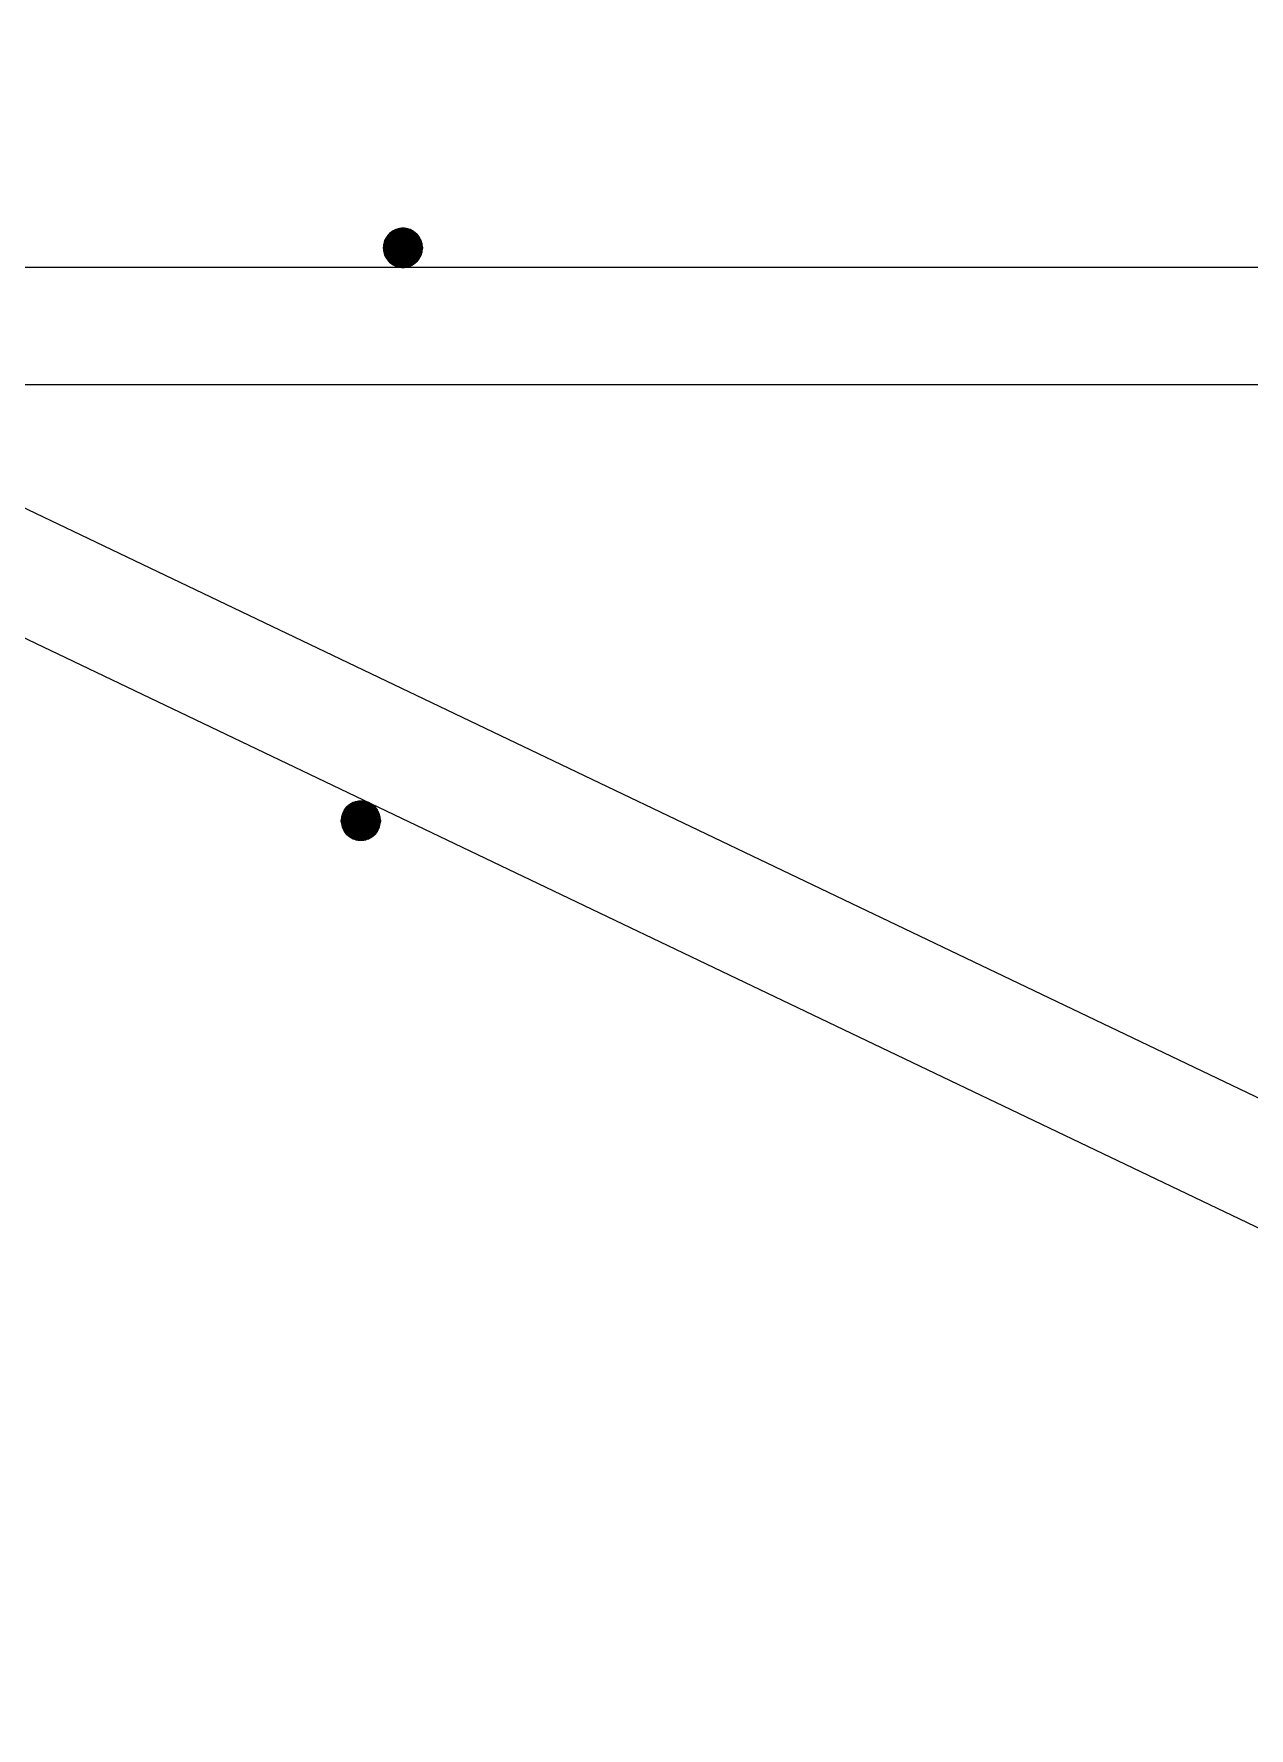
# Model space of a CAD drawing. Header units: centimetres. Extents: x 402 to 3875, y 442 to 2267.
# Drawn here: x 557.1 to 712.5, y 1886.9 to 2103.5 of the extents above; entities that cross this region are included whole.
import ezdxf

# ---------------------------------------------------------------- set-up
doc = ezdxf.new("R2010")
doc.units = ezdxf.units.CM
doc.layers.add('Columns of the Existing Mesh Walls', color=250, linetype='Continuous')

# ---------------------------------------------------------------- blocks, each defined once
blk = doc.blocks.new('Group_1')
at = {"layer": 'Columns of the Existing Mesh Walls', "lineweight": 20}
for p, q in [((61.6, 204.27, 190), (61.06, 203.46, 190)), ((61.6, 204.27), (61.06, 203.46)), ((61.06, 203.46), (61.6, 204.27, 190)), ((61.2, 203.75, 190), (61.11, 203.58, 190)), ((61.3, 203.91, 190), (61.2, 203.75, 190)), ((61.41, 204.06, 190), (61.3, 203.91, 190)), ((61.53, 204.2, 190), (61.41, 204.06, 190)), ((61.67, 204.33, 190), (61.53, 204.2, 190)), ((62.41, 204.81, 190), (61.6, 204.27, 190)), ((62.41, 204.81), (61.6, 204.27)), ((61.6, 204.27), (62.41, 204.81, 190)), ((61.6, 204.27, 190), (61.6, 204.27)), ((61.81, 204.45, 190), (61.67, 204.33, 190)), ((61.96, 204.57, 190), (61.81, 204.45, 190)), ((62.12, 204.67, 190), (61.96, 204.57, 190)), ((62.28, 204.75, 190), (62.12, 204.67, 190)), ((62.45, 204.83, 190), (62.28, 204.75, 190)), ((63.37, 205, 190), (62.41, 204.81, 190)), ((63.37, 205), (62.41, 204.81)), ((62.41, 204.81), (63.37, 205, 190)), ((62.41, 204.81, 190), (62.41, 204.81)), ((62.63, 204.89, 190), (62.45, 204.83, 190)), ((62.81, 204.94, 190), (62.63, 204.89, 190)), ((62.99, 204.97, 190), (62.81, 204.94, 190)), ((63.18, 204.99, 190), (62.99, 204.97, 190)), ((63.37, 205, 190), (63.18, 204.99, 190)), ((64.32, 204.81, 190), (63.37, 205, 190)), ((63.37, 205, 190), (63.37, 205)), ((64.32, 204.81), (63.37, 205)), ((63.37, 205), (64.32, 204.81, 190)), ((63.55, 204.99, 190), (63.37, 205, 190)), ((63.74, 204.97, 190), (63.55, 204.99, 190)), ((63.92, 204.94, 190), (63.74, 204.97, 190)), ((64.1, 204.89, 190), (63.92, 204.94, 190)), ((64.28, 204.83, 190), (64.1, 204.89, 190)), ((64.45, 204.75, 190), (64.28, 204.83, 190)), ((65.13, 204.27, 190), (64.32, 204.81, 190)), ((65.13, 204.27), (64.32, 204.81)), ((64.32, 204.81), (65.13, 204.27, 190)), ((64.32, 204.81, 190), (64.32, 204.81)), ((64.62, 204.67, 190), (64.45, 204.75, 190)), ((64.77, 204.57, 190), (64.62, 204.67, 190)), ((64.93, 204.45, 190), (64.77, 204.57, 190)), ((65.07, 204.33, 190), (64.93, 204.45, 190)), ((65.2, 204.2, 190), (65.07, 204.33, 190)), ((65.68, 203.46, 190), (65.13, 204.27, 190)), ((65.13, 204.27, 190), (65.13, 204.27)), ((65.68, 203.46), (65.13, 204.27)), ((65.13, 204.27), (65.68, 203.46, 190)), ((65.32, 204.06, 190), (65.2, 204.2, 190)), ((65.43, 203.91, 190), (65.32, 204.06, 190)), ((65.53, 203.75, 190), (65.43, 203.91, 190)), ((65.62, 203.58, 190), (65.53, 203.75, 190)), ((61.06, 203.46, 190), (60.87, 202.5, 190)), ((61.06, 203.46), (60.87, 202.5)), ((60.87, 202.5), (61.06, 203.46, 190)), ((60.89, 202.87, 190), (60.87, 202.69, 190)), ((60.87, 202.69, 190), (60.87, 202.5, 190)), ((60.87, 202.5, 190), (61.06, 201.54, 190)), ((60.87, 202.5, 190), (60.87, 202.5)), ((60.87, 202.5), (61.06, 201.54)), ((61.06, 201.54), (60.87, 202.5, 190)), ((60.87, 202.5, 190), (60.87, 202.31, 190)), ((60.87, 202.31, 190), (60.89, 202.13, 190)), ((60.93, 203.06, 190), (60.89, 202.87, 190)), ((60.89, 202.13, 190), (60.93, 201.94, 190)), ((60.98, 203.24, 190), (60.93, 203.06, 190)), ((60.93, 201.94, 190), (60.98, 201.76, 190)), ((61.04, 203.41, 190), (60.98, 203.24, 190)), ((60.98, 201.76, 190), (61.04, 201.59, 190)), ((61.11, 203.58, 190), (61.04, 203.41, 190)), ((61.04, 201.59, 190), (61.11, 201.42, 190)), ((61.06, 203.46, 190), (61.06, 203.46)), ((61.06, 201.54, 190), (61.6, 200.73, 190)), ((61.06, 201.54, 190), (61.06, 201.54)), ((61.06, 201.54), (61.6, 200.73)), ((61.6, 200.73), (61.06, 201.54, 190)), ((65.13, 200.73, 190), (65.68, 201.54, 190)), ((65.13, 200.73), (65.68, 201.54)), ((65.68, 201.54), (65.13, 200.73, 190)), ((65.69, 203.41, 190), (65.62, 203.58, 190)), ((65.62, 201.42, 190), (65.69, 201.59, 190)), ((65.87, 202.5, 190), (65.68, 203.46, 190)), ((65.87, 202.5), (65.68, 203.46)), ((65.68, 203.46), (65.87, 202.5, 190)), ((65.68, 203.46, 190), (65.68, 203.46)), ((65.68, 201.54, 190), (65.87, 202.5, 190)), ((65.68, 201.54), (65.87, 202.5)), ((65.87, 202.5), (65.68, 201.54, 190)), ((65.68, 201.54, 190), (65.68, 201.54)), ((65.76, 203.24, 190), (65.69, 203.41, 190)), ((65.69, 201.59, 190), (65.76, 201.76, 190)), ((65.8, 203.06, 190), (65.76, 203.24, 190)), ((65.76, 201.76, 190), (65.8, 201.94, 190)), ((65.84, 202.87, 190), (65.8, 203.06, 190)), ((65.8, 201.94, 190), (65.84, 202.13, 190)), ((65.86, 202.69, 190), (65.84, 202.87, 190)), ((65.84, 202.13, 190), (65.86, 202.31, 190)), ((65.87, 202.5, 190), (65.86, 202.69, 190)), ((65.86, 202.31, 190), (65.87, 202.5, 190)), ((65.87, 202.5, 190), (65.87, 202.5)), ((61.11, 201.42, 190), (61.2, 201.25, 190)), ((61.2, 201.25, 190), (61.3, 201.09, 190)), ((61.3, 201.09, 190), (61.41, 200.94, 190)), ((61.41, 200.94, 190), (61.53, 200.8, 190)), ((61.53, 200.8, 190), (61.67, 200.67, 190)), ((61.6, 200.73, 190), (62.41, 200.19, 190)), ((61.6, 200.73, 190), (61.6, 200.73)), ((61.6, 200.73), (62.41, 200.19)), ((62.41, 200.19), (61.6, 200.73, 190)), ((61.67, 200.67, 190), (61.81, 200.55, 190)), ((61.81, 200.55, 190), (61.96, 200.43, 190)), ((61.96, 200.43, 190), (62.12, 200.33, 190)), ((62.12, 200.33, 190), (62.28, 200.25, 190)), ((62.28, 200.25, 190), (62.45, 200.17, 190)), ((62.41, 200.19, 190), (63.37, 200, 190)), ((62.41, 200.19, 190), (62.41, 200.19)), ((62.41, 200.19), (63.37, 200)), ((63.37, 200), (62.41, 200.19, 190)), ((62.45, 200.17, 190), (62.63, 200.11, 190)), ((62.63, 200.11, 190), (62.81, 200.06, 190)), ((62.81, 200.06, 190), (62.99, 200.03, 190)), ((62.99, 200.03, 190), (63.18, 200.01, 190)), ((63.18, 200.01, 190), (63.37, 200, 190)), ((63.37, 200, 190), (64.32, 200.19, 190)), ((63.37, 200), (64.32, 200.19)), ((64.32, 200.19), (63.37, 200, 190)), ((63.37, 200, 190), (63.55, 200.01, 190)), ((63.37, 200, 190), (63.37, 200)), ((63.55, 200.01, 190), (63.74, 200.03, 190)), ((63.74, 200.03, 190), (63.92, 200.06, 190)), ((63.92, 200.06, 190), (64.1, 200.11, 190)), ((64.1, 200.11, 190), (64.28, 200.17, 190)), ((64.28, 200.17, 190), (64.45, 200.25, 190)), ((64.32, 200.19, 190), (65.13, 200.73, 190)), ((64.32, 200.19), (65.13, 200.73)), ((65.13, 200.73), (64.32, 200.19, 190)), ((64.32, 200.19, 190), (64.32, 200.19)), ((64.45, 200.25, 190), (64.62, 200.33, 190)), ((64.62, 200.33, 190), (64.77, 200.43, 190)), ((64.77, 200.43, 190), (64.93, 200.55, 190)), ((64.93, 200.55, 190), (65.07, 200.67, 190)), ((65.07, 200.67, 190), (65.2, 200.8, 190)), ((65.13, 200.73, 190), (65.13, 200.73)), ((65.2, 200.8, 190), (65.32, 200.94, 190)), ((65.32, 200.94, 190), (65.43, 201.09, 190)), ((65.43, 201.09, 190), (65.53, 201.25, 190)), ((65.53, 201.25, 190), (65.62, 201.42, 190)), ((135.35, 199.28), (135.2, 199.18)), ((135.21, 199.2), (135.65, 199.43)), ((135.21, 199.2, 190), (135.65, 199.43)), ((135.21, 199.2, 190), (135.65, 199.43, 190)), ((135.52, 199.37), (135.35, 199.28)), ((135.69, 199.45), (135.52, 199.37)), ((135.65, 199.43), (136.6, 199.62)), ((135.65, 199.43, 190), (136.6, 199.62)), ((135.65, 199.43, 190), (136.6, 199.62, 190)), ((135.65, 199.43), (135.65, 199.43, 190)), ((135.87, 199.51), (135.69, 199.45)), ((136.05, 199.56), (135.87, 199.51)), ((136.23, 199.59), (136.05, 199.56)), ((136.42, 199.61), (136.23, 199.59)), ((136.6, 199.62), (136.42, 199.61)), ((136.79, 199.61), (136.6, 199.62)), ((136.6, 199.62), (137.56, 199.43)), ((136.6, 199.62), (136.6, 199.62, 190)), ((136.6, 199.62, 190), (137.56, 199.43)), ((136.6, 199.62, 190), (137.56, 199.43, 190)), ((136.98, 199.59), (136.79, 199.61)), ((137.16, 199.56), (136.98, 199.59)), ((137.34, 199.51), (137.16, 199.56)), ((137.52, 199.45), (137.34, 199.51)), ((137.69, 199.37), (137.52, 199.45)), ((137.56, 199.43), (137.99, 199.2)), ((137.56, 199.43), (137.56, 199.43, 190)), ((137.56, 199.43, 190), (137.99, 199.2)), ((137.56, 199.43, 190), (137.99, 199.2, 190)), ((137.85, 199.28), (137.69, 199.37)), ((138.01, 199.18), (137.85, 199.28)), ((134.1, 197.12), (134.29, 198.08)), ((134.1, 197.12, 190), (134.29, 198.08)), ((134.1, 197.12, 190), (134.29, 198.08, 190)), ((134.11, 197.31), (134.1, 197.12)), ((134.1, 197.12), (134.11, 196.93)), ((134.29, 196.16), (134.1, 197.12)), ((134.29, 196.16, 190), (134.1, 197.12)), ((134.1, 197.12), (134.1, 197.12, 190)), ((134.29, 196.16, 190), (134.1, 197.12, 190)), ((134.13, 197.49), (134.11, 197.31)), ((134.17, 197.68), (134.13, 197.49)), ((134.21, 197.86), (134.17, 197.68)), ((134.28, 198.03), (134.21, 197.86)), ((134.35, 198.2), (134.28, 198.03)), ((134.29, 198.08), (134.53, 198.51)), ((134.29, 198.08, 190), (134.53, 198.51)), ((134.29, 198.08, 190), (134.53, 198.51, 190)), ((134.29, 198.08), (134.29, 198.08, 190)), ((134.44, 198.37), (134.35, 198.2)), ((134.54, 198.53), (134.44, 198.37)), ((134.53, 198.51), (134.84, 198.89)), ((134.53, 198.51, 190), (134.84, 198.89)), ((134.53, 198.51, 190), (134.84, 198.89, 190)), ((134.53, 198.51), (134.53, 198.51, 190)), ((134.65, 198.68), (134.54, 198.53)), ((134.77, 198.82), (134.65, 198.68)), ((134.9, 198.95), (134.77, 198.82)), ((134.84, 198.89), (135.21, 199.2)), ((134.84, 198.89, 190), (135.21, 199.2)), ((134.84, 198.89, 190), (135.21, 199.2, 190)), ((134.84, 198.89), (134.84, 198.89, 190)), ((135.05, 199.07), (134.9, 198.95)), ((135.2, 199.18), (135.05, 199.07)), ((135.21, 199.2), (135.21, 199.2, 190)), ((137.99, 199.2), (138.37, 198.89)), ((137.99, 199.2), (137.99, 199.2, 190)), ((137.99, 199.2, 190), (138.37, 198.89)), ((137.99, 199.2, 190), (138.37, 198.89, 190)), ((138.16, 199.07), (138.01, 199.18)), ((138.3, 198.95), (138.16, 199.07)), ((138.44, 198.82), (138.3, 198.95)), ((138.37, 198.89), (138.68, 198.51)), ((138.37, 198.89), (138.37, 198.89, 190)), ((138.37, 198.89, 190), (138.68, 198.51)), ((138.37, 198.89, 190), (138.68, 198.51, 190)), ((138.56, 198.68), (138.44, 198.82)), ((138.67, 198.53), (138.56, 198.68)), ((138.77, 198.37), (138.67, 198.53)), ((138.68, 198.51), (138.91, 198.08)), ((138.68, 198.51), (138.68, 198.51, 190)), ((138.68, 198.51, 190), (138.91, 198.08)), ((138.68, 198.51, 190), (138.91, 198.08, 190)), ((138.86, 198.2), (138.77, 198.37)), ((138.93, 198.03), (138.86, 198.2)), ((138.91, 198.08), (139.1, 197.12)), ((138.91, 198.08), (138.91, 198.08, 190)), ((138.91, 198.08, 190), (139.1, 197.12)), ((138.91, 198.08, 190), (139.1, 197.12, 190)), ((139.1, 197.12), (138.91, 196.16)), ((139.1, 197.12, 190), (138.91, 196.16)), ((139.1, 197.12, 190), (138.91, 196.16, 190)), ((138.99, 197.86), (138.93, 198.03)), ((139.04, 197.68), (138.99, 197.86)), ((139.08, 197.49), (139.04, 197.68)), ((139.1, 197.31), (139.08, 197.49)), ((139.1, 197.12), (139.1, 197.31)), ((139.1, 196.93), (139.1, 197.12)), ((139.1, 197.12), (139.1, 197.12, 190)), ((134.11, 196.93), (134.13, 196.75)), ((134.13, 196.75), (134.17, 196.56)), ((134.17, 196.56), (134.21, 196.38)), ((134.21, 196.38), (134.28, 196.21)), ((134.28, 196.21), (134.35, 196.03)), ((134.53, 195.73), (134.29, 196.16)), ((134.53, 195.73, 190), (134.29, 196.16)), ((134.29, 196.16), (134.29, 196.16, 190)), ((134.53, 195.73, 190), (134.29, 196.16, 190)), ((134.35, 196.03), (134.44, 195.87)), ((134.44, 195.87), (134.54, 195.71)), ((134.84, 195.35), (134.53, 195.73)), ((134.84, 195.35, 190), (134.53, 195.73)), ((134.53, 195.73), (134.53, 195.73, 190)), ((134.84, 195.35, 190), (134.53, 195.73, 190)), ((134.54, 195.71), (134.65, 195.56)), ((134.65, 195.56), (134.77, 195.42)), ((134.77, 195.42), (134.9, 195.29)), ((135.21, 195.04), (134.84, 195.35)), ((134.84, 195.35), (134.84, 195.35, 190)), ((135.21, 195.04, 190), (134.84, 195.35)), ((135.21, 195.04, 190), (134.84, 195.35, 190)), ((134.9, 195.29), (135.05, 195.16)), ((135.05, 195.16), (135.2, 195.05)), ((135.2, 195.05), (135.35, 194.95)), ((135.65, 194.81), (135.21, 195.04)), ((135.65, 194.81, 190), (135.21, 195.04)), ((135.21, 195.04), (135.21, 195.04, 190)), ((135.65, 194.81, 190), (135.21, 195.04, 190)), ((135.35, 194.95), (135.52, 194.87)), ((137.99, 195.04), (137.56, 194.81)), ((137.99, 195.04, 190), (137.56, 194.81)), ((137.99, 195.04, 190), (137.56, 194.81, 190)), ((137.69, 194.87), (137.85, 194.95)), ((137.85, 194.95), (138.01, 195.05)), ((138.37, 195.35), (137.99, 195.04)), ((138.37, 195.35, 190), (137.99, 195.04)), ((138.37, 195.35, 190), (137.99, 195.04, 190)), ((137.99, 195.04), (137.99, 195.04, 190)), ((138.01, 195.05), (138.16, 195.16)), ((138.16, 195.16), (138.3, 195.29)), ((138.3, 195.29), (138.44, 195.42)), ((138.68, 195.73), (138.37, 195.35)), ((138.68, 195.73, 190), (138.37, 195.35)), ((138.68, 195.73, 190), (138.37, 195.35, 190)), ((138.37, 195.35), (138.37, 195.35, 190)), ((138.44, 195.42), (138.56, 195.56)), ((138.56, 195.56), (138.67, 195.71)), ((138.67, 195.71), (138.77, 195.87)), ((138.91, 196.16), (138.68, 195.73)), ((138.91, 196.16, 190), (138.68, 195.73)), ((138.91, 196.16, 190), (138.68, 195.73, 190)), ((138.68, 195.73), (138.68, 195.73, 190)), ((138.77, 195.87), (138.86, 196.03)), ((138.86, 196.03), (138.93, 196.21)), ((138.91, 196.16), (138.91, 196.16, 190)), ((138.93, 196.21), (138.99, 196.38)), ((138.99, 196.38), (139.04, 196.56)), ((139.04, 196.56), (139.08, 196.75)), ((139.08, 196.75), (139.1, 196.93)), ((135.52, 194.87), (135.69, 194.79)), ((136.6, 194.62), (135.65, 194.81)), ((136.6, 194.62, 190), (135.65, 194.81)), ((135.65, 194.81), (135.65, 194.81, 190)), ((136.6, 194.62, 190), (135.65, 194.81, 190)), ((135.69, 194.79), (135.87, 194.73)), ((135.87, 194.73), (136.05, 194.68)), ((136.05, 194.68), (136.23, 194.65)), ((136.23, 194.65), (136.42, 194.63)), ((136.42, 194.63), (136.6, 194.62)), ((137.56, 194.81), (136.6, 194.62)), ((137.56, 194.81, 190), (136.6, 194.62)), ((137.56, 194.81, 190), (136.6, 194.62, 190)), ((136.6, 194.62), (136.79, 194.63)), ((136.6, 194.62), (136.6, 194.62, 190)), ((136.79, 194.63), (136.98, 194.65)), ((136.98, 194.65), (137.16, 194.68)), ((137.16, 194.68), (137.34, 194.73)), ((137.34, 194.73), (137.52, 194.79)), ((137.52, 194.79), (137.69, 194.87)), ((137.56, 194.81), (137.56, 194.81, 190))]:
    blk.add_line(p, q, dxfattribs=at)
at = {"layer": 'Columns of the Existing Mesh Walls', "color": 250, "lineweight": 20}
for points in [[(1683.97, 3473.09, 0), (36.01, 27.35, 0)], [(1697.51, 3466.62, 0), (49.55, 20.88, 0)], [(65.87, 2742.5, 0), (65.87, 2.5, 0)], [(80.87, 2742.5, 0), (80.87, 2.5, 0)]]:
    blk.add_polyline3d(points, dxfattribs=at)
at = {"layer": 'Columns of the Existing Mesh Walls', "lineweight": 20}
for points in [[(65.87, 202.5, 190), (65.82, 202.95, 190), (65.69, 203.42, 190), (65.46, 203.87, 190), (65.13, 204.27, 190), (64.73, 204.59, 190), (64.29, 204.82, 190), (63.82, 204.96, 190), (63.37, 205, 190), (62.91, 204.96, 190), (62.45, 204.82, 190), (62, 204.59, 190), (61.6, 204.27, 190), (61.27, 203.87, 190), (61.04, 203.42, 190), (60.91, 202.95, 190), (60.87, 202.5, 190), (60.91, 202.05, 190), (61.04, 201.58, 190), (61.27, 201.13, 190), (61.6, 200.73, 190), (62, 200.41, 190), (62.45, 200.18, 190), (62.91, 200.04, 190), (63.37, 200, 190), (63.82, 200.04, 190), (64.29, 200.18, 190), (64.73, 200.41, 190), (65.13, 200.73, 190), (65.46, 201.13, 190), (65.69, 201.58, 190), (65.82, 202.05, 190), (65.87, 202.5, 190)], [(139.1, 197.12, 0), (139.03, 197.74, 0), (138.79, 198.32, 0), (138.43, 198.83, 0), (137.94, 199.23, 0), (137.38, 199.5, 0), (136.76, 199.61, 0), (136.14, 199.57, 0), (135.54, 199.38, 0), (135.01, 199.05, 0), (134.58, 198.59, 0), (134.28, 198.04, 0), (134.12, 197.43, 0), (134.12, 196.81, 0), (134.28, 196.2, 0), (134.58, 195.65, 0), (135.01, 195.19, 0), (135.54, 194.86, 0), (136.14, 194.66, 0), (136.76, 194.62, 0), (137.38, 194.74, 0), (137.94, 195.01, 0), (138.43, 195.41, 0), (138.79, 195.91, 0), (139.03, 196.5, 0), (139.1, 197.12, 0)]]:
    blk.add_polyline3d(points, close=True, dxfattribs=at)
mesh = blk.add_polyface(dxfattribs=at)
corners = [(61.06, 201.54, 190), (61.06, 203.46, 190), (60.87, 202.5, 190), (61.6, 200.73, 190), (61.6, 204.27, 190), (62.41, 200.19, 190), (62.41, 204.81, 190), (63.37, 200, 190), (63.37, 205, 190), (64.32, 200.19, 190), (64.32, 204.81, 190), (65.13, 200.73, 190), (65.13, 204.27, 190), (65.68, 201.54, 190), (65.68, 203.46, 190), (65.87, 202.5, 190)]
mesh.append_faces([[corners[k] for k in face] for face in [(0, 1, 2), (14, 13, 15)]], dxfattribs={"vtx0": -1})
mesh.append_faces([[corners[k] for k in face] for face in [(1, 3, 4), (4, 5, 6), (6, 7, 8), (8, 9, 10), (10, 11, 12), (12, 13, 14)]], dxfattribs={"vtx0": -1, "vtx1": -1})
mesh.append_faces([[corners[k] for k in face] for face in [(1, 0, 3), (4, 3, 5), (6, 5, 7), (8, 7, 9), (10, 9, 11), (12, 11, 13)]], dxfattribs={"vtx0": -1, "vtx2": -1})
mesh = blk.add_polyface(dxfattribs=at)
corners = [(61.06, 203.46), (61.06, 201.54), (60.87, 202.5), (61.6, 204.27), (61.6, 200.73), (62.41, 204.81), (62.41, 200.19), (63.37, 205), (63.37, 200), (64.32, 204.81), (64.32, 200.19), (65.13, 204.27), (65.13, 200.73), (65.68, 203.46), (65.68, 201.54), (65.87, 202.5)]
mesh.append_faces([[corners[k] for k in face] for face in [(0, 1, 2), (14, 13, 15)]], dxfattribs={"vtx0": -1})
mesh.append_faces([[corners[k] for k in face] for face in [(1, 3, 4), (4, 5, 6), (6, 7, 8), (8, 9, 10), (10, 11, 12), (12, 13, 14)]], dxfattribs={"vtx0": -1, "vtx1": -1})
mesh.append_faces([[corners[k] for k in face] for face in [(1, 0, 3), (4, 3, 5), (6, 5, 7), (8, 7, 9), (10, 9, 11), (12, 11, 13)]], dxfattribs={"vtx0": -1, "vtx2": -1})
at = {"layer": 'Columns of the Existing Mesh Walls', "lineweight": 25}
mesh = blk.add_polyface(dxfattribs=at)
corners = [(60.87, 202.31, 190), (60.87, 202.69, 190), (60.87, 202.5, 190), (60.89, 202.13, 190), (60.89, 202.87, 190), (60.93, 201.94, 190), (60.93, 203.06, 190), (60.98, 201.76, 190), (60.98, 203.24, 190), (61.04, 201.59, 190), (61.04, 203.41, 190), (61.11, 201.42, 190), (61.11, 203.58, 190), (61.2, 201.25, 190), (61.2, 203.75, 190), (61.3, 201.09, 190), (61.3, 203.91, 190), (61.41, 200.94, 190), (61.41, 204.06, 190), (61.53, 200.8, 190), (61.53, 204.2, 190), (61.67, 200.67, 190), (61.67, 204.33, 190), (61.81, 200.55, 190), (61.81, 204.45, 190), (61.96, 200.43, 190), (61.96, 204.57, 190), (62.12, 200.33, 190), (62.12, 204.67, 190), (62.28, 200.25, 190), (62.28, 204.75, 190), (62.45, 200.17, 190), (62.45, 204.83, 190), (62.63, 200.11, 190), (62.63, 204.89, 190), (62.81, 200.06, 190), (62.81, 204.94, 190), (62.99, 200.03, 190), (62.99, 204.97, 190), (63.18, 200.01, 190), (63.18, 204.99, 190), (63.37, 200, 190), (63.37, 205, 190), (63.55, 200.01, 190), (63.55, 204.99, 190), (63.74, 200.03, 190), (63.74, 204.97, 190), (63.92, 200.06, 190), (63.92, 204.94, 190), (64.1, 200.11, 190), (64.1, 204.89, 190), (64.28, 200.17, 190), (64.28, 204.83, 190), (64.45, 200.25, 190), (64.45, 204.75, 190), (64.62, 200.33, 190), (64.62, 204.67, 190), (64.77, 200.43, 190), (64.77, 204.57, 190), (64.93, 200.55, 190), (64.93, 204.45, 190), (65.07, 200.67, 190), (65.07, 204.33, 190), (65.2, 200.8, 190), (65.2, 204.2, 190), (65.32, 200.94, 190), (65.32, 204.06, 190), (65.43, 201.09, 190), (65.43, 203.91, 190), (65.53, 201.25, 190), (65.53, 203.75, 190), (65.62, 201.42, 190), (65.62, 203.58, 190), (65.69, 201.59, 190), (65.69, 203.41, 190), (65.76, 201.76, 190), (65.76, 203.24, 190), (65.8, 201.94, 190), (65.8, 203.06, 190), (65.84, 202.13, 190), (65.84, 202.87, 190), (65.86, 202.31, 190), (65.86, 202.69, 190), (65.87, 202.5, 190)]
mesh.append_faces([[corners[k] for k in face] for face in [(0, 1, 2), (82, 81, 83)]], dxfattribs={"vtx0": -1})
mesh.append_faces([[corners[k] for k in face] for face in [(1, 3, 4), (4, 5, 6), (6, 7, 8), (8, 9, 10), (10, 11, 12), (12, 13, 14), (14, 15, 16), (16, 17, 18), (18, 19, 20), (20, 21, 22), (22, 23, 24), (24, 25, 26), (26, 27, 28), (28, 29, 30), (30, 31, 32), (32, 33, 34), (34, 35, 36), (36, 37, 38), (38, 39, 40), (40, 41, 42), (42, 43, 44), (44, 45, 46), (46, 47, 48), (48, 49, 50), (50, 51, 52), (52, 53, 54), (54, 55, 56), (56, 57, 58), (58, 59, 60), (60, 61, 62), (62, 63, 64), (64, 65, 66), (66, 67, 68), (68, 69, 70), (70, 71, 72), (72, 73, 74), (74, 75, 76), (76, 77, 78), (78, 79, 80), (80, 81, 82)]], dxfattribs={"vtx0": -1, "vtx1": -1})
mesh.append_faces([[corners[k] for k in face] for face in [(1, 0, 3), (4, 3, 5), (6, 5, 7), (8, 7, 9), (10, 9, 11), (12, 11, 13), (14, 13, 15), (16, 15, 17), (18, 17, 19), (20, 19, 21), (22, 21, 23), (24, 23, 25), (26, 25, 27), (28, 27, 29), (30, 29, 31), (32, 31, 33), (34, 33, 35), (36, 35, 37), (38, 37, 39), (40, 39, 41), (42, 41, 43), (44, 43, 45), (46, 45, 47), (48, 47, 49), (50, 49, 51), (52, 51, 53), (54, 53, 55), (56, 55, 57), (58, 57, 59), (60, 59, 61), (62, 61, 63), (64, 63, 65), (66, 65, 67), (68, 67, 69), (70, 69, 71), (72, 71, 73), (74, 73, 75), (76, 75, 77), (78, 77, 79), (80, 79, 81)]], dxfattribs={"vtx0": -1, "vtx2": -1})
at = {"layer": 'Columns of the Existing Mesh Walls', "lineweight": 20}
mesh = blk.add_polyface(dxfattribs=at)
corners = [(61.6, 204.27), (61.06, 203.46), (61.6, 204.27, 190)]
mesh.append_faces([[corners[k] for k in face] for face in [(0, 1, 2)]])
mesh = blk.add_polyface(dxfattribs=at)
corners = [(61.6, 204.27, 190), (61.06, 203.46), (61.06, 203.46, 190)]
mesh.append_faces([[corners[k] for k in face] for face in [(0, 1, 2)]])
mesh = blk.add_polyface(dxfattribs=at)
corners = [(62.41, 204.81, 190), (62.41, 204.81), (61.6, 204.27)]
mesh.append_faces([[corners[k] for k in face] for face in [(0, 1, 2)]])
mesh = blk.add_polyface(dxfattribs=at)
corners = [(62.41, 204.81, 190), (61.6, 204.27), (61.6, 204.27, 190)]
mesh.append_faces([[corners[k] for k in face] for face in [(0, 1, 2)]])
mesh = blk.add_polyface(dxfattribs=at)
corners = [(63.37, 205, 190), (63.37, 205), (62.41, 204.81)]
mesh.append_faces([[corners[k] for k in face] for face in [(0, 1, 2)]])
mesh = blk.add_polyface(dxfattribs=at)
corners = [(63.37, 205, 190), (62.41, 204.81), (62.41, 204.81, 190)]
mesh.append_faces([[corners[k] for k in face] for face in [(0, 1, 2)]])
mesh = blk.add_polyface(dxfattribs=at)
corners = [(64.32, 204.81, 190), (64.32, 204.81), (63.37, 205)]
mesh.append_faces([[corners[k] for k in face] for face in [(0, 1, 2)]])
mesh = blk.add_polyface(dxfattribs=at)
corners = [(64.32, 204.81, 190), (63.37, 205), (63.37, 205, 190)]
mesh.append_faces([[corners[k] for k in face] for face in [(0, 1, 2)]])
mesh = blk.add_polyface(dxfattribs=at)
corners = [(65.13, 204.27, 190), (65.13, 204.27), (64.32, 204.81)]
mesh.append_faces([[corners[k] for k in face] for face in [(0, 1, 2)]])
mesh = blk.add_polyface(dxfattribs=at)
corners = [(65.13, 204.27, 190), (64.32, 204.81), (64.32, 204.81, 190)]
mesh.append_faces([[corners[k] for k in face] for face in [(0, 1, 2)]])
mesh = blk.add_polyface(dxfattribs=at)
corners = [(65.13, 204.27), (65.68, 203.46, 190), (65.68, 203.46)]
mesh.append_faces([[corners[k] for k in face] for face in [(0, 1, 2)]])
mesh = blk.add_polyface(dxfattribs=at)
corners = [(65.13, 204.27, 190), (65.68, 203.46, 190), (65.13, 204.27)]
mesh.append_faces([[corners[k] for k in face] for face in [(0, 1, 2)]])
mesh = blk.add_polyface(dxfattribs=at)
corners = [(61.06, 203.46), (60.87, 202.5), (61.06, 203.46, 190)]
mesh.append_faces([[corners[k] for k in face] for face in [(0, 1, 2)]])
mesh = blk.add_polyface(dxfattribs=at)
corners = [(61.06, 203.46, 190), (60.87, 202.5), (60.87, 202.5, 190)]
mesh.append_faces([[corners[k] for k in face] for face in [(0, 1, 2)]])
mesh = blk.add_polyface(dxfattribs=at)
corners = [(60.87, 202.5), (61.06, 201.54), (60.87, 202.5, 190)]
mesh.append_faces([[corners[k] for k in face] for face in [(0, 1, 2)]])
mesh = blk.add_polyface(dxfattribs=at)
corners = [(60.87, 202.5, 190), (61.06, 201.54), (61.06, 201.54, 190)]
mesh.append_faces([[corners[k] for k in face] for face in [(0, 1, 2)]])
mesh = blk.add_polyface(dxfattribs=at)
corners = [(61.06, 201.54), (61.6, 200.73), (61.06, 201.54, 190)]
mesh.append_faces([[corners[k] for k in face] for face in [(0, 1, 2)]])
mesh = blk.add_polyface(dxfattribs=at)
corners = [(61.06, 201.54, 190), (61.6, 200.73), (61.6, 200.73, 190)]
mesh.append_faces([[corners[k] for k in face] for face in [(0, 1, 2)]])
mesh = blk.add_polyface(dxfattribs=at)
corners = [(65.68, 201.54), (65.13, 200.73, 190), (65.13, 200.73)]
mesh.append_faces([[corners[k] for k in face] for face in [(0, 1, 2)]])
mesh = blk.add_polyface(dxfattribs=at)
corners = [(65.68, 201.54, 190), (65.13, 200.73, 190), (65.68, 201.54)]
mesh.append_faces([[corners[k] for k in face] for face in [(0, 1, 2)]])
mesh = blk.add_polyface(dxfattribs=at)
corners = [(65.68, 203.46), (65.87, 202.5, 190), (65.87, 202.5)]
mesh.append_faces([[corners[k] for k in face] for face in [(0, 1, 2)]])
mesh = blk.add_polyface(dxfattribs=at)
corners = [(65.68, 203.46, 190), (65.87, 202.5, 190), (65.68, 203.46)]
mesh.append_faces([[corners[k] for k in face] for face in [(0, 1, 2)]])
mesh = blk.add_polyface(dxfattribs=at)
corners = [(65.87, 202.5), (65.68, 201.54, 190), (65.68, 201.54)]
mesh.append_faces([[corners[k] for k in face] for face in [(0, 1, 2)]])
mesh = blk.add_polyface(dxfattribs=at)
corners = [(65.87, 202.5, 190), (65.68, 201.54, 190), (65.87, 202.5)]
mesh.append_faces([[corners[k] for k in face] for face in [(0, 1, 2)]])
mesh = blk.add_polyface(dxfattribs=at)
corners = [(61.6, 200.73, 190), (61.6, 200.73), (62.41, 200.19)]
mesh.append_faces([[corners[k] for k in face] for face in [(0, 1, 2)]])
mesh = blk.add_polyface(dxfattribs=at)
corners = [(61.6, 200.73, 190), (62.41, 200.19), (62.41, 200.19, 190)]
mesh.append_faces([[corners[k] for k in face] for face in [(0, 1, 2)]])
mesh = blk.add_polyface(dxfattribs=at)
corners = [(62.41, 200.19, 190), (62.41, 200.19), (63.37, 200)]
mesh.append_faces([[corners[k] for k in face] for face in [(0, 1, 2)]])
mesh = blk.add_polyface(dxfattribs=at)
corners = [(62.41, 200.19, 190), (63.37, 200), (63.37, 200, 190)]
mesh.append_faces([[corners[k] for k in face] for face in [(0, 1, 2)]])
mesh = blk.add_polyface(dxfattribs=at)
corners = [(63.37, 200, 190), (63.37, 200), (64.32, 200.19)]
mesh.append_faces([[corners[k] for k in face] for face in [(0, 1, 2)]])
mesh = blk.add_polyface(dxfattribs=at)
corners = [(63.37, 200, 190), (64.32, 200.19), (64.32, 200.19, 190)]
mesh.append_faces([[corners[k] for k in face] for face in [(0, 1, 2)]])
mesh = blk.add_polyface(dxfattribs=at)
corners = [(64.32, 200.19, 190), (64.32, 200.19), (65.13, 200.73)]
mesh.append_faces([[corners[k] for k in face] for face in [(0, 1, 2)]])
mesh = blk.add_polyface(dxfattribs=at)
corners = [(64.32, 200.19, 190), (65.13, 200.73), (65.13, 200.73, 190)]
mesh.append_faces([[corners[k] for k in face] for face in [(0, 1, 2)]])
mesh = blk.add_polyface(dxfattribs=at)
corners = [(134.11, 196.93), (134.11, 197.31), (134.1, 197.12), (134.13, 196.75), (134.13, 197.49), (134.17, 196.56), (134.17, 197.68), (134.21, 196.38), (134.21, 197.86), (134.28, 196.21), (134.28, 198.03), (134.35, 196.03), (134.35, 198.2), (134.44, 195.87), (134.44, 198.37), (134.54, 195.71), (134.54, 198.53), (134.65, 195.56), (134.65, 198.68), (134.77, 195.42), (134.77, 198.82), (134.9, 195.29), (134.9, 198.95), (135.05, 195.16), (135.05, 199.07), (135.2, 195.05), (135.2, 199.18), (135.35, 194.95), (135.35, 199.28), (135.52, 194.87), (135.52, 199.37), (135.69, 194.79), (135.69, 199.45), (135.87, 194.73), (135.87, 199.51), (136.05, 194.68), (136.05, 199.56), (136.23, 194.65), (136.23, 199.59), (136.42, 194.63), (136.42, 199.61), (136.6, 194.62), (136.6, 199.62), (136.79, 194.63), (136.79, 199.61), (136.98, 194.65), (136.98, 199.59), (137.16, 194.68), (137.16, 199.56), (137.34, 194.73), (137.34, 199.51), (137.52, 194.79), (137.52, 199.45), (137.69, 194.87), (137.69, 199.37), (137.85, 194.95), (137.85, 199.28), (138.01, 195.05), (138.01, 199.18), (138.16, 195.16), (138.16, 199.07), (138.3, 195.29), (138.3, 198.95), (138.44, 195.42), (138.44, 198.82), (138.56, 195.56), (138.56, 198.68), (138.67, 195.71), (138.67, 198.53), (138.77, 195.87), (138.77, 198.37), (138.86, 196.03), (138.86, 198.2), (138.93, 196.21), (138.93, 198.03), (138.99, 196.38), (138.99, 197.86), (139.04, 196.56), (139.04, 197.68), (139.08, 196.75), (139.08, 197.49), (139.1, 196.93), (139.1, 197.31), (139.1, 197.12)]
mesh.append_faces([[corners[k] for k in face] for face in [(0, 1, 2), (82, 81, 83)]], dxfattribs={"vtx0": -1})
mesh.append_faces([[corners[k] for k in face] for face in [(1, 3, 4), (4, 5, 6), (6, 7, 8), (8, 9, 10), (10, 11, 12), (12, 13, 14), (14, 15, 16), (16, 17, 18), (18, 19, 20), (20, 21, 22), (22, 23, 24), (24, 25, 26), (26, 27, 28), (28, 29, 30), (30, 31, 32), (32, 33, 34), (34, 35, 36), (36, 37, 38), (38, 39, 40), (40, 41, 42), (42, 43, 44), (44, 45, 46), (46, 47, 48), (48, 49, 50), (50, 51, 52), (52, 53, 54), (54, 55, 56), (56, 57, 58), (58, 59, 60), (60, 61, 62), (62, 63, 64), (64, 65, 66), (66, 67, 68), (68, 69, 70), (70, 71, 72), (72, 73, 74), (74, 75, 76), (76, 77, 78), (78, 79, 80), (80, 81, 82)]], dxfattribs={"vtx0": -1, "vtx1": -1})
mesh.append_faces([[corners[k] for k in face] for face in [(1, 0, 3), (4, 3, 5), (6, 5, 7), (8, 7, 9), (10, 9, 11), (12, 11, 13), (14, 13, 15), (16, 15, 17), (18, 17, 19), (20, 19, 21), (22, 21, 23), (24, 23, 25), (26, 25, 27), (28, 27, 29), (30, 29, 31), (32, 31, 33), (34, 33, 35), (36, 35, 37), (38, 37, 39), (40, 39, 41), (42, 41, 43), (44, 43, 45), (46, 45, 47), (48, 47, 49), (50, 49, 51), (52, 51, 53), (54, 53, 55), (56, 55, 57), (58, 57, 59), (60, 59, 61), (62, 61, 63), (64, 63, 65), (66, 65, 67), (68, 67, 69), (70, 69, 71), (72, 71, 73), (74, 73, 75), (76, 75, 77), (78, 77, 79), (80, 79, 81)]], dxfattribs={"vtx0": -1, "vtx2": -1})
mesh = blk.add_polyface(dxfattribs=at)
corners = [(134.29, 198.08), (134.29, 196.16), (134.1, 197.12), (134.53, 198.51), (134.53, 195.73), (134.84, 198.89), (134.84, 195.35), (135.21, 199.2), (135.21, 195.04), (135.65, 199.43), (135.65, 194.81), (136.6, 199.62), (136.6, 194.62), (137.56, 199.43), (137.56, 194.81), (137.99, 199.2), (137.99, 195.04), (138.37, 198.89), (138.37, 195.35), (138.68, 198.51), (138.68, 195.73), (138.91, 198.08), (138.91, 196.16), (139.1, 197.12)]
mesh.append_faces([[corners[k] for k in face] for face in [(0, 1, 2), (22, 21, 23)]], dxfattribs={"vtx0": -1})
mesh.append_faces([[corners[k] for k in face] for face in [(1, 3, 4), (4, 5, 6), (6, 7, 8), (8, 9, 10), (10, 11, 12), (12, 13, 14), (14, 15, 16), (16, 17, 18), (18, 19, 20), (20, 21, 22)]], dxfattribs={"vtx0": -1, "vtx1": -1})
mesh.append_faces([[corners[k] for k in face] for face in [(1, 0, 3), (4, 3, 5), (6, 5, 7), (8, 7, 9), (10, 9, 11), (12, 11, 13), (14, 13, 15), (16, 15, 17), (18, 17, 19), (20, 19, 21)]], dxfattribs={"vtx0": -1, "vtx2": -1})
at = {"layer": 'Columns of the Existing Mesh Walls', "lineweight": 25}
mesh = blk.add_polyface(dxfattribs=at)
corners = [(134.29, 196.16, 190), (134.29, 198.08, 190), (134.1, 197.12, 190), (134.53, 195.73, 190), (134.53, 198.51, 190), (134.84, 195.35, 190), (134.84, 198.89, 190), (135.21, 195.04, 190), (135.21, 199.2, 190), (135.65, 194.81, 190), (135.65, 199.43, 190), (136.6, 194.62, 190), (136.6, 199.62, 190), (137.56, 194.81, 190), (137.56, 199.43, 190), (137.99, 195.04, 190), (137.99, 199.2, 190), (138.37, 195.35, 190), (138.37, 198.89, 190), (138.68, 195.73, 190), (138.68, 198.51, 190), (138.91, 196.16, 190), (138.91, 198.08, 190), (139.1, 197.12, 190)]
mesh.append_faces([[corners[k] for k in face] for face in [(0, 1, 2), (22, 21, 23)]], dxfattribs={"vtx0": -1})
mesh.append_faces([[corners[k] for k in face] for face in [(1, 3, 4), (4, 5, 6), (6, 7, 8), (8, 9, 10), (10, 11, 12), (12, 13, 14), (14, 15, 16), (16, 17, 18), (18, 19, 20), (20, 21, 22)]], dxfattribs={"vtx0": -1, "vtx1": -1})
mesh.append_faces([[corners[k] for k in face] for face in [(1, 0, 3), (4, 3, 5), (6, 5, 7), (8, 7, 9), (10, 9, 11), (12, 11, 13), (14, 13, 15), (16, 15, 17), (18, 17, 19), (20, 19, 21)]], dxfattribs={"vtx0": -1, "vtx2": -1})
at = {"layer": 'Columns of the Existing Mesh Walls', "lineweight": 20}
mesh = blk.add_polyface(dxfattribs=at)
corners = [(135.21, 199.2, 190), (135.65, 199.43), (135.21, 199.2)]
mesh.append_faces([[corners[k] for k in face] for face in [(0, 1, 2)]])
mesh = blk.add_polyface(dxfattribs=at)
corners = [(135.65, 199.43, 190), (135.65, 199.43), (135.21, 199.2, 190)]
mesh.append_faces([[corners[k] for k in face] for face in [(0, 1, 2)]])
mesh = blk.add_polyface(dxfattribs=at)
corners = [(135.65, 199.43, 190), (136.6, 199.62), (135.65, 199.43)]
mesh.append_faces([[corners[k] for k in face] for face in [(0, 1, 2)]])
mesh = blk.add_polyface(dxfattribs=at)
corners = [(136.6, 199.62, 190), (136.6, 199.62), (135.65, 199.43, 190)]
mesh.append_faces([[corners[k] for k in face] for face in [(0, 1, 2)]])
mesh = blk.add_polyface(dxfattribs=at)
corners = [(136.6, 199.62, 190), (137.56, 199.43), (136.6, 199.62)]
mesh.append_faces([[corners[k] for k in face] for face in [(0, 1, 2)]])
mesh = blk.add_polyface(dxfattribs=at)
corners = [(137.56, 199.43, 190), (137.56, 199.43), (136.6, 199.62, 190)]
mesh.append_faces([[corners[k] for k in face] for face in [(0, 1, 2)]])
mesh = blk.add_polyface(dxfattribs=at)
corners = [(137.56, 199.43, 190), (137.99, 199.2), (137.56, 199.43)]
mesh.append_faces([[corners[k] for k in face] for face in [(0, 1, 2)]])
mesh = blk.add_polyface(dxfattribs=at)
corners = [(137.99, 199.2, 190), (137.99, 199.2), (137.56, 199.43, 190)]
mesh.append_faces([[corners[k] for k in face] for face in [(0, 1, 2)]])
mesh = blk.add_polyface(dxfattribs=at)
corners = [(134.29, 198.08), (134.1, 197.12), (134.1, 197.12, 190)]
mesh.append_faces([[corners[k] for k in face] for face in [(0, 1, 2)]])
mesh = blk.add_polyface(dxfattribs=at)
corners = [(134.29, 198.08), (134.1, 197.12, 190), (134.29, 198.08, 190)]
mesh.append_faces([[corners[k] for k in face] for face in [(0, 1, 2)]])
mesh = blk.add_polyface(dxfattribs=at)
corners = [(134.1, 197.12), (134.29, 196.16), (134.29, 196.16, 190)]
mesh.append_faces([[corners[k] for k in face] for face in [(0, 1, 2)]])
mesh = blk.add_polyface(dxfattribs=at)
corners = [(134.1, 197.12), (134.29, 196.16, 190), (134.1, 197.12, 190)]
mesh.append_faces([[corners[k] for k in face] for face in [(0, 1, 2)]])
mesh = blk.add_polyface(dxfattribs=at)
corners = [(134.53, 198.51), (134.29, 198.08), (134.29, 198.08, 190)]
mesh.append_faces([[corners[k] for k in face] for face in [(0, 1, 2)]])
mesh = blk.add_polyface(dxfattribs=at)
corners = [(134.53, 198.51), (134.29, 198.08, 190), (134.53, 198.51, 190)]
mesh.append_faces([[corners[k] for k in face] for face in [(0, 1, 2)]])
mesh = blk.add_polyface(dxfattribs=at)
corners = [(134.84, 198.89), (134.53, 198.51), (134.53, 198.51, 190)]
mesh.append_faces([[corners[k] for k in face] for face in [(0, 1, 2)]])
mesh = blk.add_polyface(dxfattribs=at)
corners = [(134.84, 198.89), (134.53, 198.51, 190), (134.84, 198.89, 190)]
mesh.append_faces([[corners[k] for k in face] for face in [(0, 1, 2)]])
mesh = blk.add_polyface(dxfattribs=at)
corners = [(134.84, 198.89, 190), (135.21, 199.2), (134.84, 198.89)]
mesh.append_faces([[corners[k] for k in face] for face in [(0, 1, 2)]])
mesh = blk.add_polyface(dxfattribs=at)
corners = [(135.21, 199.2, 190), (135.21, 199.2), (134.84, 198.89, 190)]
mesh.append_faces([[corners[k] for k in face] for face in [(0, 1, 2)]])
mesh = blk.add_polyface(dxfattribs=at)
corners = [(137.99, 199.2, 190), (138.37, 198.89), (137.99, 199.2)]
mesh.append_faces([[corners[k] for k in face] for face in [(0, 1, 2)]])
mesh = blk.add_polyface(dxfattribs=at)
corners = [(138.37, 198.89, 190), (138.37, 198.89), (137.99, 199.2, 190)]
mesh.append_faces([[corners[k] for k in face] for face in [(0, 1, 2)]])
mesh = blk.add_polyface(dxfattribs=at)
corners = [(138.37, 198.89, 190), (138.68, 198.51), (138.37, 198.89)]
mesh.append_faces([[corners[k] for k in face] for face in [(0, 1, 2)]])
mesh = blk.add_polyface(dxfattribs=at)
corners = [(138.37, 198.89, 190), (138.68, 198.51, 190), (138.68, 198.51)]
mesh.append_faces([[corners[k] for k in face] for face in [(0, 1, 2)]])
mesh = blk.add_polyface(dxfattribs=at)
corners = [(138.68, 198.51, 190), (138.91, 198.08), (138.68, 198.51)]
mesh.append_faces([[corners[k] for k in face] for face in [(0, 1, 2)]])
mesh = blk.add_polyface(dxfattribs=at)
corners = [(138.68, 198.51, 190), (138.91, 198.08, 190), (138.91, 198.08)]
mesh.append_faces([[corners[k] for k in face] for face in [(0, 1, 2)]])
mesh = blk.add_polyface(dxfattribs=at)
corners = [(138.91, 198.08, 190), (139.1, 197.12), (138.91, 198.08)]
mesh.append_faces([[corners[k] for k in face] for face in [(0, 1, 2)]])
mesh = blk.add_polyface(dxfattribs=at)
corners = [(138.91, 198.08, 190), (139.1, 197.12, 190), (139.1, 197.12)]
mesh.append_faces([[corners[k] for k in face] for face in [(0, 1, 2)]])
mesh = blk.add_polyface(dxfattribs=at)
corners = [(139.1, 197.12, 190), (138.91, 196.16), (139.1, 197.12)]
mesh.append_faces([[corners[k] for k in face] for face in [(0, 1, 2)]])
mesh = blk.add_polyface(dxfattribs=at)
corners = [(139.1, 197.12, 190), (138.91, 196.16, 190), (138.91, 196.16)]
mesh.append_faces([[corners[k] for k in face] for face in [(0, 1, 2)]])
mesh = blk.add_polyface(dxfattribs=at)
corners = [(134.29, 196.16), (134.53, 195.73), (134.53, 195.73, 190)]
mesh.append_faces([[corners[k] for k in face] for face in [(0, 1, 2)]])
mesh = blk.add_polyface(dxfattribs=at)
corners = [(134.29, 196.16), (134.53, 195.73, 190), (134.29, 196.16, 190)]
mesh.append_faces([[corners[k] for k in face] for face in [(0, 1, 2)]])
mesh = blk.add_polyface(dxfattribs=at)
corners = [(134.53, 195.73), (134.84, 195.35), (134.84, 195.35, 190)]
mesh.append_faces([[corners[k] for k in face] for face in [(0, 1, 2)]])
mesh = blk.add_polyface(dxfattribs=at)
corners = [(134.53, 195.73), (134.84, 195.35, 190), (134.53, 195.73, 190)]
mesh.append_faces([[corners[k] for k in face] for face in [(0, 1, 2)]])
mesh = blk.add_polyface(dxfattribs=at)
corners = [(135.21, 195.04, 190), (134.84, 195.35), (135.21, 195.04)]
mesh.append_faces([[corners[k] for k in face] for face in [(0, 1, 2)]])
mesh = blk.add_polyface(dxfattribs=at)
corners = [(134.84, 195.35, 190), (134.84, 195.35), (135.21, 195.04, 190)]
mesh.append_faces([[corners[k] for k in face] for face in [(0, 1, 2)]])
mesh = blk.add_polyface(dxfattribs=at)
corners = [(135.65, 194.81, 190), (135.21, 195.04), (135.65, 194.81)]
mesh.append_faces([[corners[k] for k in face] for face in [(0, 1, 2)]])
mesh = blk.add_polyface(dxfattribs=at)
corners = [(135.21, 195.04, 190), (135.21, 195.04), (135.65, 194.81, 190)]
mesh.append_faces([[corners[k] for k in face] for face in [(0, 1, 2)]])
mesh = blk.add_polyface(dxfattribs=at)
corners = [(137.99, 195.04, 190), (137.56, 194.81), (137.99, 195.04)]
mesh.append_faces([[corners[k] for k in face] for face in [(0, 1, 2)]])
mesh = blk.add_polyface(dxfattribs=at)
corners = [(137.56, 194.81, 190), (137.56, 194.81), (137.99, 195.04, 190)]
mesh.append_faces([[corners[k] for k in face] for face in [(0, 1, 2)]])
mesh = blk.add_polyface(dxfattribs=at)
corners = [(138.37, 195.35, 190), (137.99, 195.04), (138.37, 195.35)]
mesh.append_faces([[corners[k] for k in face] for face in [(0, 1, 2)]])
mesh = blk.add_polyface(dxfattribs=at)
corners = [(137.99, 195.04, 190), (137.99, 195.04), (138.37, 195.35, 190)]
mesh.append_faces([[corners[k] for k in face] for face in [(0, 1, 2)]])
mesh = blk.add_polyface(dxfattribs=at)
corners = [(138.68, 195.73, 190), (138.37, 195.35), (138.68, 195.73)]
mesh.append_faces([[corners[k] for k in face] for face in [(0, 1, 2)]])
mesh = blk.add_polyface(dxfattribs=at)
corners = [(138.68, 195.73, 190), (138.37, 195.35, 190), (138.37, 195.35)]
mesh.append_faces([[corners[k] for k in face] for face in [(0, 1, 2)]])
mesh = blk.add_polyface(dxfattribs=at)
corners = [(138.91, 196.16, 190), (138.68, 195.73), (138.91, 196.16)]
mesh.append_faces([[corners[k] for k in face] for face in [(0, 1, 2)]])
mesh = blk.add_polyface(dxfattribs=at)
corners = [(138.91, 196.16, 190), (138.68, 195.73, 190), (138.68, 195.73)]
mesh.append_faces([[corners[k] for k in face] for face in [(0, 1, 2)]])
mesh = blk.add_polyface(dxfattribs=at)
corners = [(136.6, 194.62, 190), (135.65, 194.81), (136.6, 194.62)]
mesh.append_faces([[corners[k] for k in face] for face in [(0, 1, 2)]])
mesh = blk.add_polyface(dxfattribs=at)
corners = [(135.65, 194.81, 190), (135.65, 194.81), (136.6, 194.62, 190)]
mesh.append_faces([[corners[k] for k in face] for face in [(0, 1, 2)]])
mesh = blk.add_polyface(dxfattribs=at)
corners = [(137.56, 194.81, 190), (136.6, 194.62), (137.56, 194.81)]
mesh.append_faces([[corners[k] for k in face] for face in [(0, 1, 2)]])
mesh = blk.add_polyface(dxfattribs=at)
corners = [(136.6, 194.62, 190), (136.6, 194.62), (137.56, 194.81, 190)]
mesh.append_faces([[corners[k] for k in face] for face in [(0, 1, 2)]])

msp = doc.modelspace()

# ---------------------------------------------------------------- block references
at = {"layer": 'Columns of the Existing Mesh Walls', "lineweight": 20, "rotation": 270}
msp.add_blockref('Group_1', (401.81, 2139.52), dxfattribs=at)

doc.saveas('drawing.dxf')
